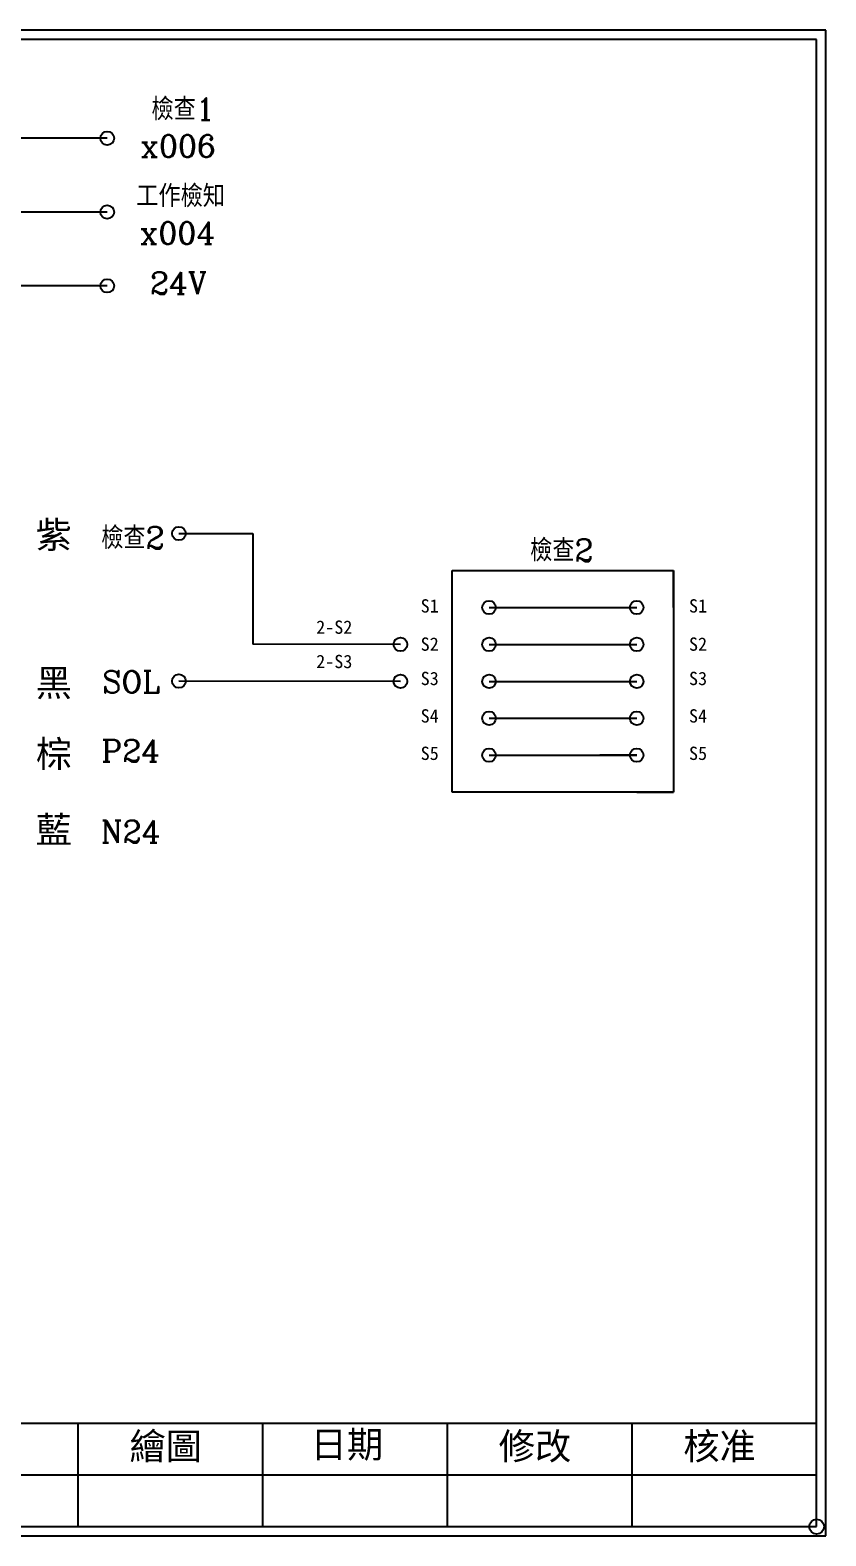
# Model space of a CAD drawing. Extents: x 275 to 562, y 265 to 469.
# Drawn here: x 454.1 to 561.9, y 264.9 to 468.9 of the extents above; entities that cross this region are included whole.
import ezdxf

# ---------------------------------------------------------------- set-up
doc = ezdxf.new("R2010")
doc.units = 0
doc.layers.get('0').update_dxf_attribs({"linetype": 'CONTINUOUS'})
doc.layers.add('圖框層', color=7, linetype='CONTINUOUS')
doc.layers.add('標尺寸層', color=3, linetype='CONTINUOUS')
doc.styles.add('CNS', font='romanc.shx', dxfattribs={"bigfont": 'chineset.shx'})
doc.styles.add('STSL', font='kaiu.ttf')

msp = doc.modelspace()

# ---------------------------------------------------------------- linework, layer by layer
at = {"color": 7}
msp.add_circle((560.65, 266.2), 1, dxfattribs=at)
at = {"layer": '圖框層', "color": 7}
for p, q in [((561.9, 468.91), (274.9, 468.91)), ((560.65, 467.66), (276.15, 467.66)), ((560.65, 266.2), (560.65, 467.66)), ((561.9, 264.95), (561.9, 468.91)), ((276.15, 280.2), (560.65, 280.2)), ((460.65, 266.2), (460.65, 280.2)), ((485.65, 266.2), (485.65, 280.2)), ((510.65, 266.2), (510.65, 280.2)), ((535.65, 266.2), (535.65, 280.2)), ((410.65, 273.2), (560.65, 273.2)), ((276.15, 266.2), (560.65, 266.2)), ((274.9, 264.95), (561.9, 264.95))]:
    msp.add_line(p, q, dxfattribs=at)
at = {"layer": '標尺寸層', "color": 7}
for p, q in [((464.57, 454.27), (449.57, 454.27)), ((464.57, 444.27), (449.57, 444.27)), ((464.57, 434.27), (449.57, 434.27)), ((474.28, 400.73), (484.28, 400.73)), ((484.28, 400.73), (484.28, 385.72)), ((511.28, 390.7), (511.28, 395.7)), ((511.28, 365.7), (511.28, 395.7)), ((511.28, 395.7), (541.28, 395.7)), ((541.28, 390.7), (541.28, 395.7)), ((541.28, 395.7), (541.28, 365.7)), ((516.28, 390.7), (536.28, 390.7)), ((504.28, 385.7), (484.28, 385.72)), ((516.28, 385.7), (536.28, 385.7)), ((504.28, 380.7), (474.28, 380.73)), ((516.28, 380.7), (536.28, 380.7)), ((516.28, 375.7), (536.28, 375.7)), ((516.28, 370.7), (536.28, 370.7)), ((536.28, 370.7), (531.28, 370.7)), ((516.28, 365.7), (511.28, 365.7)), ((541.28, 365.7), (511.28, 365.7)), ((536.28, 365.7), (541.28, 365.7))]:
    msp.add_line(p, q, dxfattribs=at)
for centre in [(464.57, 454.27), (464.57, 444.27), (464.57, 434.27), (474.28, 400.73), (516.28, 390.7), (536.28, 390.7), (504.28, 385.7), (516.28, 385.7), (536.28, 385.7), (474.28, 380.73), (504.28, 380.7), (516.28, 380.7), (536.28, 380.7), (516.28, 375.7), (536.28, 375.7), (516.28, 370.7), (536.28, 370.7)]:
    msp.add_circle(centre, 0.92, dxfattribs=at)

# ---------------------------------------------------------------- texts
at = {"layer": '圖框層', "color": 4, "style": 'STSL'}
for s, height, p in [('紫', 3.6, (454.88, 398.75)), ('S1', 1.8, (507.02, 390.02)), ('S1', 1.8, (543.36, 390.02)), ('2-S2', 1.8, (492.87, 387.14)), ('S2', 1.8, (507.02, 384.84)), ('S2', 1.8, (543.36, 384.84)), ('2-S3', 1.8, (492.87, 382.49)), ('黑', 3.6, (454.88, 378.69)), ('S3', 1.8, (507.02, 380.19)), ('S3', 1.8, (543.36, 380.19)), ('S4', 1.8, (507.02, 375.12)), ('S4', 1.8, (543.36, 375.12)), ('棕', 3.6, (454.88, 369.07)), ('S5', 1.8, (507.02, 370.05)), ('S5', 1.8, (543.36, 370.05)), ('藍', 3.6, (454.88, 358.8))]:
    msp.add_text(s, height=height, dxfattribs=at).set_placement(p)
at = {"layer": '圖框層', "color": 7, "style": 'STSL'}
for s, p in [('繪圖', (467.59, 275.29)), ('日期', (492.12, 275.53)), ('修改', (517.59, 275.29)), ('核准', (542.59, 275.29))]:
    msp.add_text(s, height=3.6, dxfattribs=at).set_placement(p)
at = {"layer": '標尺寸層', "color": 2, "char_height": 3, "attachment_point": 1, "style": 'CNS'}
for s, insert in [('\\pi3.4703;檢查1\\P\\pi1.9078;x006', (467.09, 459.71)), ('\\pi1.4212;工作檢知\\P\\pi1.8364;x004', (467.09, 447.93)), ('\\pi3.265;24V', (467.09, 436.14)), ('\\pi3.1132;檢查2', (460.65, 401.64)), ('\\pi3.1132;檢查2', (518.74, 399.95)), ('\\pi3.265;SOL', (460.65, 382.14)), ('\\pi3.1221;P24', (460.65, 372.79)), ('\\pi3.0507;N24', (460.65, 361.84))]:
    msp.add_mtext_dynamic_manual_height_columns(s, width=14.53, gutter_width=32.5, heights=[0], dxfattribs=dict(at, insert=insert))

doc.saveas('drawing.dxf')
